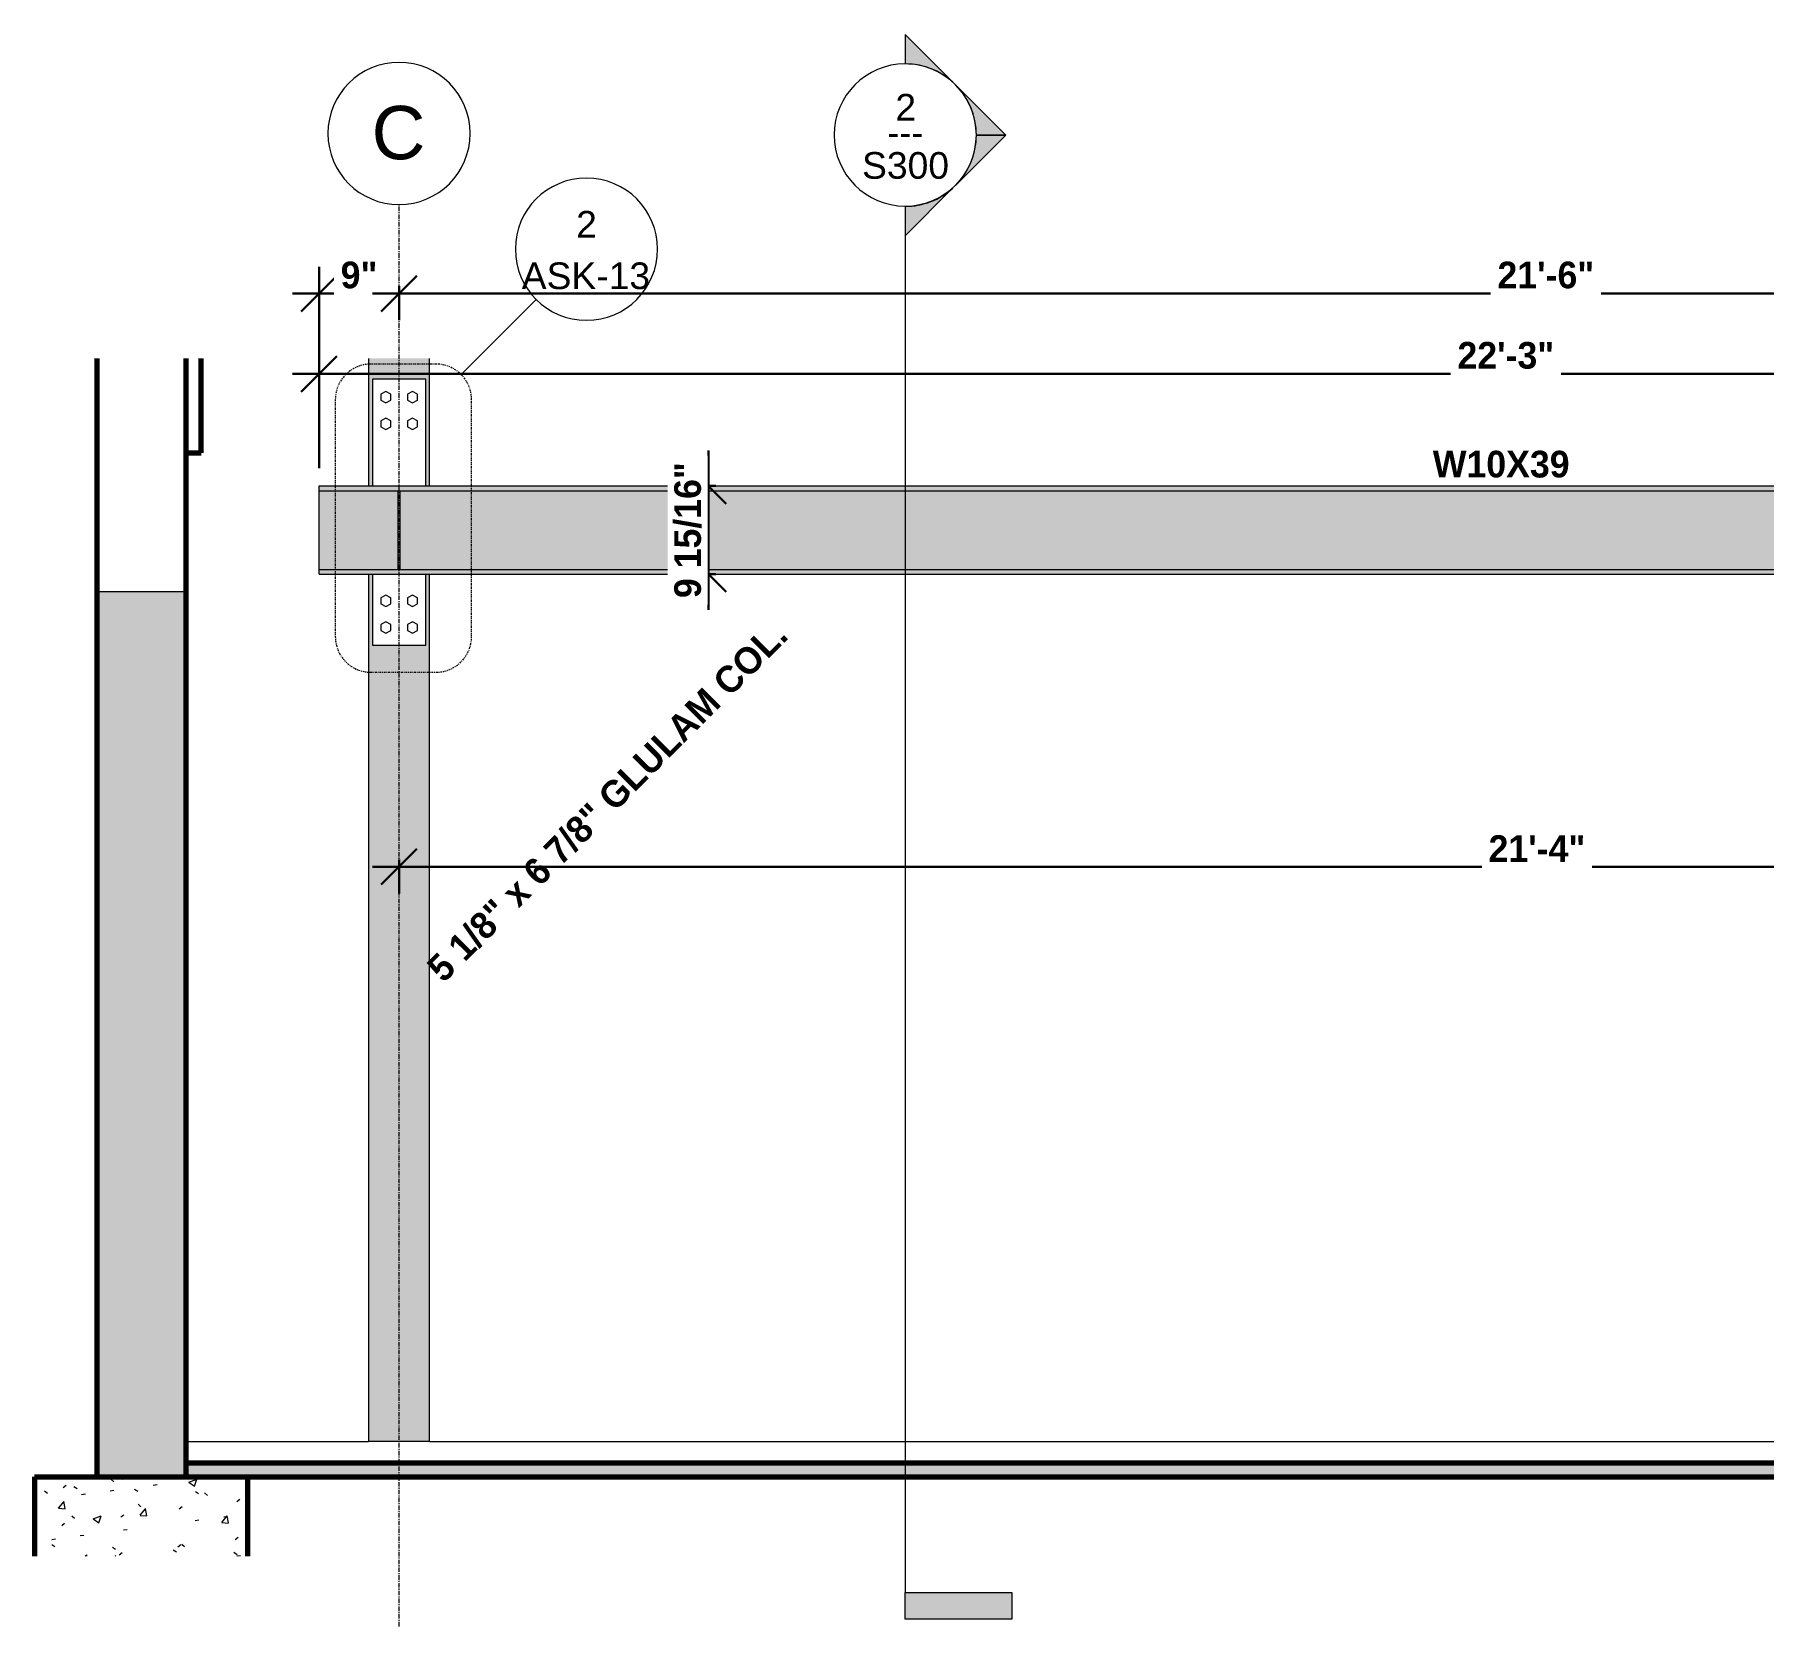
# Model space of a CAD drawing. Header units: inches. Extents: x 8394 to 8867, y -112 to 4471.
# Drawn here: x 8393.6 to 8588, y -112.2 to 66.9 of the extents above; entities that cross this region are included whole.
import ezdxf

# ---------------------------------------------------------------- set-up
doc = ezdxf.new("R2010")
doc.units = ezdxf.units.IN
doc.header["$MEASUREMENT"] = 0
doc.linetypes.add('Dash Dot 3_16_', pattern=[0.3125, 0.1875, -0.0625, 0, -0.0625])
doc.linetypes.add('Grid Line 1_2_', pattern=[0.875, 0.5, -0.125, 0.125, -0.125])
for name, color, linetype, lineweight in [('A-ANNO-DIMS-1', 211, 'Continuous', 30), ('A-ANNO-SYMB', 150, 'Continuous', 9), ('A-ANNO-SYMB-1', 150, 'Dash Dot 3_16_', 9), ('A-FLOR-PATT-1', 8, 'Continuous', 9), ('A-GENM', 5, 'Continuous', 9), ('G-ANNO-SYMB', 111, 'Continuous', 9), ('S-BEAM', 12, 'Continuous', 9), ('S-BEAM-1', 12, 'Continuous', 70), ('S-BEAM-2', 63, 'Continuous', 9), ('S-BEAM-IDEN', 2, 'Continuous', 9), ('S-COLS', 52, 'Continuous', 9), ('S-COLS-1', 22, 'Continuous', 9), ('S-COLS-IDEN', 171, 'Continuous', 9), ('S-FNDN', 32, 'Continuous', 18), ('S-FNDN-2', 32, 'Continuous', 70), ('S-FNDN-3', 32, 'Continuous', 9), ('S-FSTN', 2, 'Continuous', 9), ('S-GRID-1', 1, 'Grid Line 1_2_', 9), ('S-GRID-IDEN', 1, 'Continuous', 9)]:
    doc.layers.add(name, color=color, linetype=linetype, lineweight=lineweight)
doc.layers.add('S-FNDN-1', color=235, linetype='Continuous', lineweight=18, transparency=0.4)
doc.styles.add('Arial', font='arial.ttf', dxfattribs={"height": 6})
doc.styles.add('Arial_1', font='arial.ttf', dxfattribs={"height": 3})
doc.styles.add('Century Gothic', font='ufonts.com_century-gothic.ttf', dxfattribs={"height": 3})
doc.styles.add('Century Gothic_B', font='GOTHICB.TTF', dxfattribs={"height": 3})
doc.dimstyles.new('OD__1_16__Tol__', dxfattribs={"dimscale": 12, "dimtxt": 3.132505, "dimasz": 0.333333, "dimexe": 0.25, "dimexo": 0.166667, "dimgap": 0.041667, "dimtad": 1, "dimdec": 4, "dimrnd": 0.0625, "dimzin": 3, "dimdsep": 46, "dimlunit": 4, "dimtxsty": 'Century Gothic_B', "dimblk1": 'OBLIQUE', "dimblk2": 'OBLIQUE', "dimsah": 1, "dimcen": 0.09, "dimdle": 0.25, "dimazin": 0, "dimtfac": 1, "dimtdec": 4, "dimtix": 1, "dimtmove": 0, "dimatfit": 3, "dimfxl": 1, "dimtvp": 1, "dimtfill": 1, "dimfrac": 2, "dimtolj": 1, "dimtzin": 0, "dimlwd": 30, "dimlwe": 30, "dimarcsym": 2})
pattern_1 = [(50, (8653.054, 124.937), (9.18064, -0.8031), [0.96, -10.56]), (355, (8653.054, 124.937), (-1.77559, 9.6284), [0.768, -8.448]), (100.451, (8653.819, 124.871), (7.4051, 8.82464), [0.816, -8.975]), (46.184, (8653.054, 127.497), (13.66062, -2.1188), [1.44, -15.84]), (96.636, (8654.192, 127.321), (11.9632, 12.469), [1.224, -13.462]), (351.184, (8653.054, 127.497), (11.9633, 12.4688), [1.152, -12.672]), (21, (8654.334, 126.857), (7.64023, -5.15327), [0.96, -10.56]), (326, (8654.334, 126.857), (3.11497, 9.282), [0.768, -8.448]), (71.451, (8654.97, 126.428), (10.75492, 4.12814), [0.816, -8.975]), (37.5, (8653.054, 124.937), (0.15515, 4.260964), [0.422, -7.923, 0.422, -8.154, -8.48]), (37.5, (8653.054, 124.937), (0.15515, 4.260964), [-16.922, 0.422, -8.058]), (7.5, (8653.054, 124.937), (3.36682, 5.04865), [0.422, -4.467, 0.422, -7.731, -3.232]), (7.5, (8653.054, 124.937), (3.36682, 5.04865), [-13.043, 0.422, -2.81]), (327.5, (8650.199, 124.937), (6.833054, -0.288593), [0.422, -2.778, 0.422, -9.562, -13.248]), (327.5, (8650.199, 124.937), (6.833054, -0.288593), [-13.184, 0.422, -12.826]), (317.5, (8648.919, 124.937), (7.46493, 1.28143), [0.422, -3.738, 0.422, -6.208, -9.408]), (317.5, (8648.919, 124.937), (7.46493, 1.28143), [-10.79, 0.422, -8.986])]

# ---------------------------------------------------------------- blocks, each defined once
blk = doc.blocks.new('W-Wide Flange - W10X39-2380522-STEEL ALONG GRIDLINE _3_')
at = {"layer": 'S-BEAM-2'}
for points in [[(8687.35, 15.6), (8692.57, 15.6), (8692.57, 16.13), (8425.57, 16.13), (8425.57, 15.6), (8667.49, 15.6)], [(8692.32, 6.21), (8692.57, 6.21), (8692.57, 6.74), (8425.57, 6.74), (8425.57, 6.21), (8691.7, 6.21)]]:
    blk.add_hatch(color=256, dxfattribs=at).paths.add_polyline_path(points, flags=0)
h = blk.add_hatch(color=256, dxfattribs=at)
h.paths.add_polyline_path([(8425.57, 14.94), (8434.44, 14.94), (8434.44, 15.6), (8425.57, 15.6), (8425.57, 15.11)], flags=0)
h.paths.add_polyline_path([(8439, 14.94), (8692.57, 14.94), (8692.57, 15.6), (8434.69, 15.59), (8434.69, 14.94)], flags=0)
h = blk.add_hatch(color=256, dxfattribs=at)
h.paths.add_polyline_path([(8425.57, 7.39), (8434.44, 7.39), (8434.44, 14.94), (8425.57, 14.94)], flags=0)
h.paths.add_polyline_path([(8434.69, 7.39), (8692.57, 7.39), (8692.57, 14.94), (8434.69, 14.94), (8434.69, 13.63)], flags=0)
h = blk.add_hatch(color=256, dxfattribs=at)
h.paths.add_polyline_path([(8692.32, 6.74), (8692.57, 6.74), (8692.57, 7.39), (8434.69, 7.39), (8434.69, 6.74), (8689.29, 6.74), (8689.29, 6.99), (8689.85, 6.99), (8689.84, 6.74), (8691.29, 6.74), (8691.29, 6.99), (8691.85, 6.99), (8691.85, 6.74), (8691.85, 6.74)], flags=0)
h.paths.add_polyline_path([(8425.57, 6.74), (8434.44, 6.74), (8434.44, 7.39), (8425.57, 7.39), (8425.57, 6.76)], flags=0)
at = {"layer": 'S-BEAM'}
for p, q in [((8425.57, 15.6), (8425.57, 16.13)), ((8425.57, 16.13), (8692.57, 16.13)), ((8425.57, 14.94), (8425.57, 15.6)), ((8425.57, 15.6), (8692.57, 15.6)), ((8692.57, 16.13), (8692.57, 15.6)), ((8692.57, 15.57), (8692.57, 15.6)), ((8692.57, 15.6), (8692.57, 14.94)), ((8692.57, 15.4), (8692.57, 15.57)), ((8425.57, 7.39), (8425.57, 14.94)), ((8692.57, 15.27), (8692.57, 15.4)), ((8692.57, 14.94), (8692.57, 15.27)), ((8692.57, 14.94), (8692.57, 7.39)), ((8425.57, 6.74), (8425.57, 7.39)), ((8425.57, 6.21), (8425.57, 6.74)), ((8425.57, 6.74), (8692.57, 6.74)), ((8425.57, 6.21), (8692.57, 6.21)), ((8692.57, 7.22), (8692.57, 7.39)), ((8692.57, 7.39), (8692.57, 6.74)), ((8692.57, 6.74), (8692.57, 7.22)), ((8692.57, 6.74), (8692.57, 6.21))]:
    blk.add_line(p, q, dxfattribs=at)
blk = doc.blocks.new('LVL-Laminated Veneer Lumber - TREATED 2X12 LEDGER OR TREATED LVL-2357986-STEEL ALONG GRIDLINE _3_')
at = {"layer": 'S-BEAM-1'}
for p, q in [((8410.57, 30.48), (8410.57, 19.87)), ((8412.32, 19.87), (8412.32, 30.48)), ((8410.57, 19.87), (8412.32, 19.87))]:
    blk.add_line(p, q, dxfattribs=at)
blk = doc.blocks.new('Structural Connections 1 - Structural Connections 1-2391324-STEEL ALONG GRIDLINE _3_')
at = {"layer": 'S-FSTN'}
for p, q in [((8434.44, 15.6), (8434.44, 6.74)), ((8434.69, 6.74), (8434.69, 15.6))]:
    blk.add_line(p, q, dxfattribs=at)
blk = doc.blocks.new('051200 - Structural Steel Framing - Shear Tab - 2-2401825-STEEL ALONG GRIDLINE _3_')
at = {"layer": 'A-GENM'}
for p, q in [((8433.07, 3.85), (8432.51, 3.53)), ((8432.51, 3.53), (8432.51, 2.88)), ((8432.51, 2.88), (8433.07, 2.56)), ((8433.63, 3.53), (8433.07, 3.85)), ((8433.07, 2.56), (8433.63, 2.88)), ((8433.63, 2.88), (8433.63, 3.53)), ((8436.07, 3.85), (8435.51, 3.53)), ((8435.51, 3.53), (8435.51, 2.88)), ((8435.51, 2.88), (8436.07, 2.56)), ((8436.63, 3.53), (8436.07, 3.85)), ((8436.07, 2.56), (8436.63, 2.88)), ((8436.63, 2.88), (8436.63, 3.53)), ((8433.07, 0.85), (8432.51, 0.53)), ((8432.51, 0.53), (8432.51, -0.12)), ((8433.63, 0.53), (8433.07, 0.85)), ((8433.63, -0.12), (8433.63, 0.53)), ((8436.07, 0.85), (8435.51, 0.53)), ((8435.51, 0.53), (8435.51, -0.12)), ((8436.63, 0.53), (8436.07, 0.85)), ((8436.63, -0.12), (8436.63, 0.53)), ((8432.51, -0.12), (8433.07, -0.44)), ((8433.07, -0.44), (8433.63, -0.12)), ((8435.51, -0.12), (8436.07, -0.44)), ((8436.07, -0.44), (8436.63, -0.12))]:
    blk.add_line(p, q, dxfattribs=at)
at = {"layer": 'S-FSTN'}
for p, q in [((8431.57, 6.21), (8431.57, -1.79)), ((8437.57, -1.79), (8437.57, 6.21)), ((8431.57, -1.79), (8437.57, -1.79))]:
    blk.add_line(p, q, dxfattribs=at)
blk = doc.blocks.new('051200 - Structural Steel Framing - Shear Tab - 3-2402153-STEEL ALONG GRIDLINE _3_')
at = {"layer": 'A-GENM'}
for p, q in [((8433.07, 26.77), (8432.51, 26.45)), ((8432.51, 26.45), (8432.51, 25.8)), ((8432.51, 25.8), (8433.07, 25.48)), ((8433.63, 26.45), (8433.07, 26.77)), ((8433.07, 25.48), (8433.63, 25.8)), ((8433.63, 25.8), (8433.63, 26.45)), ((8436.07, 26.77), (8435.51, 26.45)), ((8435.51, 26.45), (8435.51, 25.8)), ((8435.51, 25.8), (8436.07, 25.48)), ((8436.63, 26.45), (8436.07, 26.77)), ((8436.07, 25.48), (8436.63, 25.8)), ((8436.63, 25.8), (8436.63, 26.45)), ((8433.07, 23.77), (8432.51, 23.45)), ((8432.51, 23.45), (8432.51, 22.8)), ((8433.63, 23.45), (8433.07, 23.77)), ((8433.63, 22.8), (8433.63, 23.45)), ((8436.07, 23.77), (8435.51, 23.45)), ((8435.51, 23.45), (8435.51, 22.8)), ((8436.63, 23.45), (8436.07, 23.77)), ((8436.63, 22.8), (8436.63, 23.45)), ((8432.51, 22.8), (8433.07, 22.48)), ((8433.07, 22.48), (8433.63, 22.8)), ((8435.51, 22.8), (8436.07, 22.48)), ((8436.07, 22.48), (8436.63, 22.8))]:
    blk.add_line(p, q, dxfattribs=at)
at = {"layer": 'S-FSTN'}
for p, q in [((8431.57, 28.13), (8431.57, 16.13)), ((8437.57, 28.13), (8431.57, 28.13)), ((8437.57, 16.13), (8437.57, 28.13))]:
    blk.add_line(p, q, dxfattribs=at)
blk = doc.blocks.new('Grid - Grid Head - Circle-50561-STEEL ALONG GRIDLINE _3_')
at = {"layer": 'S-GRID-IDEN'}
for start, end in [(0, 180), (180, 360)]:
    blk.add_arc((8434.57, 55.79), 8, start, end, dxfattribs=at)
blk = doc.blocks.new('Section - 3_32_ x 3_8_-54337-STEEL ALONG GRIDLINE _3_')
at = {"layer": 'G-ANNO-SYMB'}
blk.add_hatch(color=256, dxfattribs=at).paths.add_polyline_path([(8612.17, -108.74), (8600.17, -108.74), (8600.17, -111.74), (8612.17, -111.74)], flags=0)
for p, q in [((8600.17, -111.74), (8600.17, -108.74)), ((8600.17, -108.74), (8612.17, -108.74)), ((8612.17, -108.74), (8612.17, -111.74)), ((8612.17, -111.74), (8600.17, -111.74))]:
    blk.add_line(p, q, dxfattribs=at)
blk = doc.blocks.new('Section - Section Head - Filled-22785-STEEL ALONG GRIDLINE _3_')
at = {"layer": 'G-ANNO-SYMB'}
h = blk.add_hatch(color=256, dxfattribs=at)
edge = h.paths.add_edge_path(flags=0)
edge.add_arc((8600.17, 55.6), 8.01, 47.9216, 90)
edge.add_line((8600.17, 63.62), (8600.17, 66.92))
edge.add_line((8600.17, 66.92), (8605.54, 61.55))
h = blk.add_hatch(color=256, dxfattribs=at)
edge = h.paths.add_edge_path(flags=0)
edge.add_line((8605.82, 61.26), (8611.48, 55.6))
edge.add_line((8611.48, 55.6), (8608.17, 55.6))
edge.add_arc((8600.17, 55.6), 8, 360, 405)
h = blk.add_hatch(color=256, dxfattribs=at)
edge = h.paths.add_edge_path(flags=0)
edge.add_arc((8600.17, 55.6), 8, 315, 360)
edge.add_line((8608.17, 55.6), (8611.48, 55.6))
edge.add_line((8611.48, 55.6), (8605.82, 49.95))
h = blk.add_hatch(color=256, dxfattribs=at)
edge = h.paths.add_edge_path(flags=0)
edge.add_line((8605.54, 49.66), (8600.17, 44.29))
edge.add_line((8600.17, 44.29), (8600.17, 47.59))
edge.add_arc((8600.17, 55.6), 8.01, 270, 312.0784)
for p, q in [((8605.54, 61.55), (8600.17, 66.92)), ((8600.17, 66.92), (8600.17, 63.62)), ((8611.48, 55.6), (8605.82, 61.26)), ((8605.82, 49.95), (8611.48, 55.6)), ((8608.17, 55.6), (8611.48, 55.6)), ((8611.48, 55.6), (8608.17, 55.6)), ((8600.17, 44.29), (8605.54, 49.66)), ((8600.17, 47.59), (8600.17, 44.29))]:
    blk.add_line(p, q, dxfattribs=at)
for centre, radius, start, end in [((8600.17, 55.62), 8, 90, 270), ((8600.17, 55.62), 8, 270, 90), ((8600.17, 55.6), 8.01, 47.9216, 90), ((8600.17, 55.6), 8, 360, 45), ((8600.17, 55.6), 8, 315, 360), ((8600.17, 55.6), 8.01, 270, 312.0784)]:
    blk.add_arc(centre, radius, start, end, dxfattribs=at)
blk = doc.blocks.new('_Oblique')
at = {"color": 0, "linetype": 'ByBlock', "lineweight": -2}
blk.add_line((-0.5, -0.5), (0.5, 0.5), dxfattribs=at)
blk = doc.blocks.new('DIMBLOCK2-STEEL ALONG GRIDLINE _3_')
at = {"layer": 'A-ANNO-DIMS-1', "color": 0, "lineweight": 30, "transparency": 16777216}
for p, q in [((8425.57, 18.13), (8425.57, 31.73)), ((8692.57, 18.13), (8692.57, 31.73)), ((8422.57, 28.73), (8695.57, 28.73))]:
    blk.add_line(p, q, dxfattribs=at)
at = {"layer": 'Defpoints', "color": 0, "transparency": 16777216}
for p in [(8692.57, 28.73), (8425.57, 16.13), (8692.57, 16.13)]:
    blk.add_point(p, dxfattribs=at)
at = {"layer": 'A-ANNO-DIMS-1', "color": 0, "lineweight": 30, "transparency": 16777216, "xscale": 3.999999999999999, "yscale": 3.999999999999999, "zscale": 3.999999999999999, "rotation": 180}
blk.add_blockref('_Oblique', (8425.57, 28.73), dxfattribs=at)
at = {"layer": 'A-ANNO-DIMS-1', "color": 0, "lineweight": 30, "transparency": 16777216, "xscale": 3.999999999999999, "yscale": 3.999999999999999, "zscale": 3.999999999999999}
blk.add_blockref('_Oblique', (8692.57, 28.73), dxfattribs=at)
at = {"layer": 'A-ANNO-DIMS-1', "color": 0, "transparency": 16777216, "insert": (8559.07, 30.81), "char_height": 3, "attachment_point": 5, "style": 'Century Gothic_B', "bg_fill": 3, "box_fill_scale": 1.25, "bg_fill_color": 256, "bg_fill_true_color": 13158600, "bg_fill_transparency": 0}
blk.add_mtext('\\A1;22\'-3"', dxfattribs=at)
blk = doc.blocks.new('DIMBLOCK3-STEEL ALONG GRIDLINE _3_')
at = {"layer": 'A-ANNO-DIMS-1', "color": 0, "lineweight": 30, "transparency": 16777216}
for p, q in [((8469.38, 16.13), (8469.38, 20.13)), ((8470.21, 16.13), (8466.38, 16.13)), ((8469.38, 16.13), (8469.38, 6.21)), ((8470.21, 6.21), (8466.38, 6.21)), ((8469.38, 6.21), (8469.38, 2.21))]:
    blk.add_line(p, q, dxfattribs=at)
at = {"layer": 'Defpoints', "color": 0, "transparency": 16777216}
for p in [(8472.21, 16.13), (8472.21, 6.21)]:
    blk.add_point(p, dxfattribs=at)
at = {"layer": 'A-ANNO-DIMS-1', "color": 0, "lineweight": 30, "transparency": 16777216, "xscale": 3.999999999999999, "yscale": 3.999999999999999, "zscale": 3.999999999999999}
for p, rotation in [((8469.38, 16.13), 270), ((8469.38, 6.21), 90)]:
    blk.add_blockref('_Oblique', p, dxfattribs=dict(at, rotation=rotation))
at = {"layer": 'A-ANNO-DIMS-1', "color": 0, "transparency": 16777216, "insert": (8467.07, 11.16), "char_height": 3, "attachment_point": 5, "rotation": 90, "style": 'Century Gothic_B', "bg_fill": 3, "box_fill_scale": 1.25, "bg_fill_color": 256, "bg_fill_true_color": 13158600, "bg_fill_transparency": 0}
blk.add_mtext('\\A1;9 15/16"', dxfattribs=at)
at = {"layer": 'Defpoints', "color": 0, "transparency": 16777216}
blk.add_point((8469.38, 6.21), dxfattribs=at)
blk = doc.blocks.new('DIMBLOCK4-STEEL ALONG GRIDLINE _3_')
at = {"layer": 'A-ANNO-DIMS-1', "color": 0, "lineweight": 30, "transparency": 16777216}
for p, q in [((8431.57, -26.71), (8693.57, -26.71)), ((8434.57, -25.88), (8434.57, -29.71)), ((8690.57, -25.88), (8690.57, -29.71))]:
    blk.add_line(p, q, dxfattribs=at)
at = {"layer": 'Defpoints', "color": 0, "transparency": 16777216}
for p in [(8434.57, -23.88), (8690.57, -23.88), (8690.57, -26.71)]:
    blk.add_point(p, dxfattribs=at)
at = {"layer": 'A-ANNO-DIMS-1', "color": 0, "lineweight": 30, "transparency": 16777216, "xscale": 3.999999999999999, "yscale": 3.999999999999999, "zscale": 3.999999999999999, "rotation": 180}
blk.add_blockref('_Oblique', (8434.57, -26.71), dxfattribs=at)
at = {"layer": 'A-ANNO-DIMS-1', "color": 0, "lineweight": 30, "transparency": 16777216, "xscale": 3.999999999999999, "yscale": 3.999999999999999, "zscale": 3.999999999999999}
blk.add_blockref('_Oblique', (8690.57, -26.71), dxfattribs=at)
at = {"layer": 'A-ANNO-DIMS-1', "color": 0, "transparency": 16777216, "insert": (8562.57, -24.67), "char_height": 3, "attachment_point": 5, "style": 'Century Gothic_B', "bg_fill": 3, "box_fill_scale": 1.25, "bg_fill_color": 256, "bg_fill_true_color": 13158600, "bg_fill_transparency": 0}
blk.add_mtext('\\A1;21\'-4"', dxfattribs=at)
blk = doc.blocks.new('DIMBLOCK5-STEEL ALONG GRIDLINE _3_')
at = {"layer": 'A-ANNO-DIMS-1', "color": 0, "lineweight": 30, "transparency": 16777216}
for p, q in [((8425.57, 18.13), (8425.57, 40.77)), ((8422.57, 37.77), (8437.57, 37.77)), ((8434.57, 38.6), (8434.57, 34.77))]:
    blk.add_line(p, q, dxfattribs=at)
at = {"layer": 'Defpoints', "color": 0, "transparency": 16777216}
for p in [(8434.57, 40.6), (8434.57, 37.77), (8425.57, 16.13)]:
    blk.add_point(p, dxfattribs=at)
at = {"layer": 'A-ANNO-DIMS-1', "color": 0, "lineweight": 30, "transparency": 16777216, "xscale": 3.999999999999999, "yscale": 3.999999999999999, "zscale": 3.999999999999999, "rotation": 180}
blk.add_blockref('_Oblique', (8425.57, 37.77), dxfattribs=at)
at = {"layer": 'A-ANNO-DIMS-1', "color": 0, "lineweight": 30, "transparency": 16777216, "xscale": 3.999999999999999, "yscale": 3.999999999999999, "zscale": 3.999999999999999}
blk.add_blockref('_Oblique', (8434.57, 37.77), dxfattribs=at)
at = {"layer": 'A-ANNO-DIMS-1', "color": 0, "transparency": 16777216, "insert": (8430.07, 39.85), "char_height": 3, "attachment_point": 5, "style": 'Century Gothic_B', "bg_fill": 3, "box_fill_scale": 1.25, "bg_fill_color": 256, "bg_fill_true_color": 13158600, "bg_fill_transparency": 0}
blk.add_mtext('\\A1;9"', dxfattribs=at)
blk = doc.blocks.new('DIMBLOCK6-STEEL ALONG GRIDLINE _3_')
at = {"layer": 'A-ANNO-DIMS-1', "color": 0, "lineweight": 30, "transparency": 16777216}
for p, q in [((8692.57, 18.13), (8692.57, 40.77)), ((8431.57, 37.77), (8695.57, 37.77)), ((8434.57, 38.6), (8434.57, 34.77))]:
    blk.add_line(p, q, dxfattribs=at)
at = {"layer": 'Defpoints', "color": 0, "transparency": 16777216}
for p in [(8434.57, 40.6), (8692.57, 37.77), (8692.57, 16.13)]:
    blk.add_point(p, dxfattribs=at)
at = {"layer": 'A-ANNO-DIMS-1', "color": 0, "lineweight": 30, "transparency": 16777216, "xscale": 3.999999999999999, "yscale": 3.999999999999999, "zscale": 3.999999999999999, "rotation": 180}
blk.add_blockref('_Oblique', (8434.57, 37.77), dxfattribs=at)
at = {"layer": 'A-ANNO-DIMS-1', "color": 0, "lineweight": 30, "transparency": 16777216, "xscale": 3.999999999999999, "yscale": 3.999999999999999, "zscale": 3.999999999999999}
blk.add_blockref('_Oblique', (8692.57, 37.77), dxfattribs=at)
at = {"layer": 'A-ANNO-DIMS-1', "color": 0, "transparency": 16777216, "insert": (8563.57, 39.85), "char_height": 3, "attachment_point": 5, "style": 'Century Gothic_B', "bg_fill": 3, "box_fill_scale": 1.25, "bg_fill_color": 256, "bg_fill_true_color": 13158600, "bg_fill_transparency": 0}
blk.add_mtext('\\A1;21\'-6"', dxfattribs=at)
blk = doc.blocks.new('Section - Callout Head-565430-STEEL ALONG GRIDLINE _3_')
at = {"layer": 'A-ANNO-SYMB'}
for start, end in [(0, 180), (180, 360)]:
    blk.add_arc((8455.65, 42.77), 8, start, end, dxfattribs=at)
at = {"layer": 'A-ANNO-SYMB', "insert": (8616.29, 44.65), "char_height": 3, "width": 5.151, "attachment_point": 1, "style": 'Century Gothic'}
blk.add_mtext('---', dxfattribs=at)

msp = doc.modelspace()

# ---------------------------------------------------------------- hatches: boundary and pattern name
at = {"layer": 'A-FLOR-PATT-1'}
h = msp.add_hatch(dxfattribs=at)
h.set_pattern_fill('FP_1', color=256, style=0, pattern_type=2)
h.set_pattern_definition(pattern_1)
h.paths.add_polyline_path([(8692.32086, -95.375), (8692.56938, -95.375), (8692.56938, -93.83705), (8410.56938, -93.83705), (8410.56938, -95.375), (8689.83734, -95.375)], flags=0)
at = {"layer": 'S-COLS-1'}
for points in [[(8431.56938, 16.125), (8431.56938, 28.125), (8437.56938, 28.125), (8437.56938, 16.125), (8438.00688, 16.125), (8438.00688, 30.47674), (8431.13188, 30.47674), (8431.13188, 16.125)], [(8438.00688, -91.375), (8438.00688, 6.205), (8437.56938, 6.205), (8437.56938, -1.795), (8431.56938, -1.795), (8431.56938, 6.205), (8431.13188, 6.205), (8431.13188, -91.375)]]:
    msp.add_hatch(color=256, dxfattribs=at).paths.add_polyline_path(points, flags=0)
at = {"layer": 'S-FNDN-1'}
msp.add_hatch(color=256, dxfattribs=at).paths.add_polyline_path([(8400.56938, -95.375), (8410.56938, -95.375), (8410.56938, 4.25), (8400.56938, 4.25), (8400.56938, -93.83705)], flags=0)
at = {"layer": 'S-FNDN-3'}
h = msp.add_hatch(dxfattribs=at)
h.set_pattern_fill('FP_1', color=256, style=0, pattern_type=2)
h.set_pattern_definition(pattern_1)
h.paths.add_polyline_path([(8417.56938, -104.27777), (8417.56938, -95.375), (8393.56938, -95.375), (8393.56938, -104.27777)], flags=0)

# ---------------------------------------------------------------- linework, layer by layer
at = {"layer": 'A-ANNO-SYMB-1'}
msp.add_line((8431.39592, -4.82567), (8438.72733, -4.82567), dxfattribs=at)
for centre, start, end in [((8431.39592, -0.82567), 180, 270), ((8438.72733, -0.82567), 270, 360)]:
    msp.add_arc(centre, 4, start, end, dxfattribs=at)
at = {"layer": 'G-ANNO-SYMB'}
msp.add_line((8491.50639, 47.60469), (8491.50639, -108.36568), dxfattribs=at)
at = {"layer": 'S-COLS'}
for p, q in [((8431.13188, 30.47674), (8431.13188, 16.125)), ((8438.00688, 16.125), (8438.00688, 30.47674)), ((8431.13188, 6.205), (8431.13188, -91.375)), ((8438.00688, -91.375), (8438.00688, 6.205)), ((8438.00688, -91.375), (8431.13188, -91.375))]:
    msp.add_line(p, q, dxfattribs=at)
at = {"layer": 'S-FNDN'}
for p, q in [((8400.56938, 4.25), (8410.56938, 4.25)), ((8410.56938, -91.375), (8431.13188, -91.375)), ((8438.00688, -91.375), (8689.38188, -91.375))]:
    msp.add_line(p, q, dxfattribs=at)
at = {"layer": 'S-FNDN-2'}
for p, q in [((8400.56938, 30.47674), (8400.56938, -95.375)), ((8410.56938, 30.47674), (8410.56938, -95.375)), ((8692.56938, -93.83705), (8410.56938, -93.83705)), ((8393.56938, -95.375), (8393.56938, -104.27777)), ((8393.56938, -95.375), (8707.22199, -95.375)), ((8417.56938, -104.27777), (8417.56938, -95.375))]:
    msp.add_line(p, q, dxfattribs=at)
at = {"layer": 'S-GRID-1'}
msp.add_line((8434.56938, -112.18945), (8434.56938, 47.79219), dxfattribs=at)

# ---------------------------------------------------------------- block references
at = {"layer": 'G-ANNO-SYMB'}
for name, p in [('Section - Section Head - Filled-22785-STEEL ALONG GRIDLINE _3_', (-108.6606, 0)), ('Section - 3_32_ x 3_8_-54337-STEEL ALONG GRIDLINE _3_', (-108.6606, 0.37369))]:
    msp.add_blockref(name, p, dxfattribs=at)
at = {"layer": 'S-BEAM'}
for name in ['LVL-Laminated Veneer Lumber - TREATED 2X12 LEDGER OR TREATED LVL-2357986-STEEL ALONG GRIDLINE _3_', 'W-Wide Flange - W10X39-2380522-STEEL ALONG GRIDLINE _3_']:
    msp.add_blockref(name, (0, 0), dxfattribs=at)
at = {"layer": 'S-FSTN'}
for name in ['051200 - Structural Steel Framing - Shear Tab - 3-2402153-STEEL ALONG GRIDLINE _3_', 'Structural Connections 1 - Structural Connections 1-2391324-STEEL ALONG GRIDLINE _3_', '051200 - Structural Steel Framing - Shear Tab - 2-2401825-STEEL ALONG GRIDLINE _3_']:
    msp.add_blockref(name, (0, 0), dxfattribs=at)
at = {"layer": 'S-GRID-IDEN'}
msp.add_blockref('Grid - Grid Head - Circle-50561-STEEL ALONG GRIDLINE _3_', (0, 0), dxfattribs=at)

# ---------------------------------------------------------------- texts
at = {"layer": 'A-ANNO-SYMB', "insert": (8454.49133, 47.07354), "char_height": 3, "width": 2.828, "attachment_point": 1, "style": 'Arial_1'}
msp.add_mtext('2', dxfattribs=at)
at = {"layer": 'G-ANNO-SYMB', "char_height": 3, "attachment_point": 1}
for s, insert, width, style in [('2', (8490.39939, 60.2409), 2.828, 'Arial_1'), ('---', (8489.51562, 57.40534), 5.151, 'Century Gothic'), ('S300', (8486.65136, 53.69549), 11.918, 'Arial_1')]:
    msp.add_mtext(s, dxfattribs=dict(at, insert=insert, width=width, style=style))
at = {"layer": 'S-BEAM-IDEN', "insert": (8550.85704, 20.08913), "char_height": 3, "width": 19.897, "attachment_point": 1, "style": 'Century Gothic_B'}
msp.add_mtext('W10X39', dxfattribs=at)
at = {"layer": 'S-COLS-IDEN', "insert": (8437.452, -37.75099), "char_height": 3, "width": 69.892, "attachment_point": 1, "rotation": 45, "style": 'Century Gothic_B'}
msp.add_mtext('5 1/8" x 6 7/8" GLULAM COL.', dxfattribs=at)
at = {"layer": 'S-GRID-IDEN', "insert": (8431.48123, 58.88817), "char_height": 6, "width": 7.373, "attachment_point": 1, "style": 'Arial'}
msp.add_mtext('C', dxfattribs=at)

# ---------------------------------------------------------------- next in the draw order: dimensions: what is measured, and where the dimension line sits
at = {"layer": 'A-ANNO-DIMS-1'}
for base, p1, p2, override, picture, middle in [((8692.56938, 28.73032), (8425.56938, 16.125), (8692.56938, 16.125), {"dimpost": '<>', "dimfxl": 267}, 'DIMBLOCK2-STEEL ALONG GRIDLINE _3_', (8559.06938, 30.80578)), ((8690.56938, -26.70728), (8434.56938, -23.87886), (8690.56938, -23.87886), {"dimpost": '<>', "dimfxl": 256}, 'DIMBLOCK4-STEEL ALONG GRIDLINE _3_', (8562.56938, -24.66955))]:
    dim = msp.add_linear_dim(base=base, p1=p1, p2=p2, dimstyle='OD__1_16__Tol__', override=override, dxfattribs=at)
    dim.commit()
    dim.dimension.update_dxf_attribs({"geometry": picture, "text_midpoint": middle})

# ---------------------------------------------------------------- next in the draw order: dimensions: what is measured, and where the dimension line sits
dim = msp.add_linear_dim(base=(8434.56938, 37.77206), p1=(8425.56938, 16.125), p2=(8434.56938, 40.60049), dimstyle='OD__1_16__Tol__', override={"dimpost": '<>', "dimfxl": 26.077759}, dxfattribs=at)
dim.commit()
dim.dimension.update_dxf_attribs({"geometry": 'DIMBLOCK5-STEEL ALONG GRIDLINE _3_', "text_midpoint": (8430.06938, 39.84752)})
dim = msp.add_linear_dim(base=(8469.38433, 6.205), p1=(8472.21275, 16.125), p2=(8472.21275, 6.205), angle=90, dimstyle='OD__1_16__Tol__', override={"dimpost": '<>', "dimfxl": 9.92}, dxfattribs=at)
dim.commit()
dim.dimension.update_dxf_attribs({"geometry": 'DIMBLOCK3-STEEL ALONG GRIDLINE _3_', "text_midpoint": (8467.07433, 11.165)})

# ---------------------------------------------------------------- next in the draw order: linework, layer by layer
at = {"layer": 'A-ANNO-SYMB-1'}
msp.add_line((8427.39592, 25.84091), (8427.39592, -0.82567), dxfattribs=at)

# ---------------------------------------------------------------- next in the draw order: dimensions: what is measured, and where the dimension line sits
at = {"layer": 'A-ANNO-DIMS-1'}
dim = msp.add_linear_dim(base=(8692.56938, 37.77206), p1=(8434.56938, 40.60049), p2=(8692.56938, 16.125), dimstyle='OD__1_16__Tol__', override={"dimpost": '<>', "dimfxl": 259.158348}, dxfattribs=at)
dim.commit()
dim.dimension.update_dxf_attribs({"geometry": 'DIMBLOCK6-STEEL ALONG GRIDLINE _3_', "text_midpoint": (8563.56938, 39.84752)})

# ---------------------------------------------------------------- next in the draw order: linework, layer by layer
at = {"layer": 'A-ANNO-SYMB'}
msp.add_line((8441.55529, 28.6698), (8449.99871, 37.11601), dxfattribs=at)
at = {"layer": 'A-ANNO-SYMB-1'}
for p, q in [((8438.72733, 29.84091), (8431.39592, 29.84091)), ((8442.72733, -0.82567), (8442.72733, 25.84091))]:
    msp.add_line(p, q, dxfattribs=at)
for centre, start, end in [((8431.39592, 25.84091), 90, 180), ((8438.72733, 25.84091), 360, 90)]:
    msp.add_arc(centre, 4, start, end, dxfattribs=at)

# ---------------------------------------------------------------- next in the draw order: block references
at = {"layer": 'A-ANNO-SYMB'}
msp.add_blockref('Section - Callout Head-565430-STEEL ALONG GRIDLINE _3_', (0, 0), dxfattribs=at)

# ---------------------------------------------------------------- next in the draw order: texts
at = {"layer": 'A-ANNO-SYMB', "insert": (8448.36849, 41.2788), "char_height": 3, "width": 17.675, "attachment_point": 1, "style": 'Arial_1'}
msp.add_mtext('ASK-13', dxfattribs=at)

doc.saveas('drawing.dxf')
